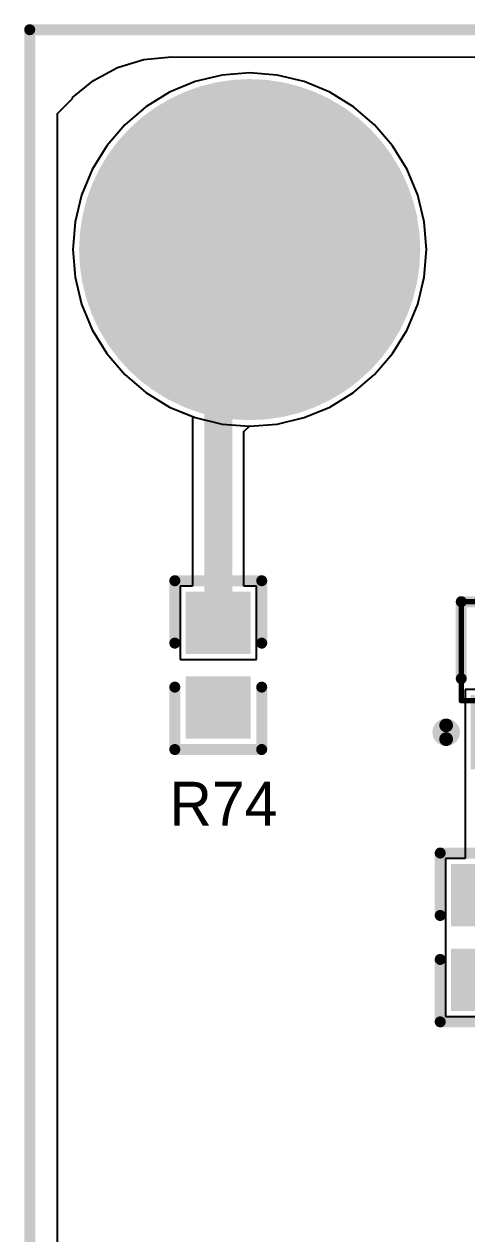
# Model space of a CAD drawing. Extents: x 32 to 132, y 19 to 123.
# Drawn here: x 31.65 to 39.7, y 101.04 to 123.04 of the extents above; entities that cross this region are included whole.
import ezdxf

# ---------------------------------------------------------------- set-up
doc = ezdxf.new("R2010")
doc.units = 0
doc.layers.get('0').update_dxf_attribs({"linetype": 'CONTINUOUS'})
for name, color, linetype in [('BOTTOMLAYER', 5, 'CONTINUOUS'), ('BOTTOMSOLDER', 6, 'CONTINUOUS'), ('MECHANICAL1', 6, 'CONTINUOUS'), ('MECHANICAL13', 56, 'CONTINUOUS'), ('MULTILAYER', 9, 'CONTINUOUS'), ('PADHOLELAYER', 156, 'CONTINUOUS'), ('TOPLAYER', 1, 'CONTINUOUS'), ('TOPOVERLAY', 2, 'CONTINUOUS'), ('TOPPASTE', 8, 'CONTINUOUS'), ('TOPSOLDER', 216, 'CONTINUOUS')]:
    doc.layers.add(name, color=color, linetype=linetype)

# ---------------------------------------------------------------- blocks, each defined once
blk = doc.blocks.new('SOT_23_3L_77')
at = {"layer": 'MECHANICAL13', "const_width": 0.1}
for points in [[(-0.9, -1.55), (-0.9, 1.55)], [(0.9, 1.55), (-0.9, 1.55)], [(0.9, -1.55), (0.9, 1.55)], [(0.9, -1.55), (-0.9, -1.55)]]:
    blk.add_lwpolyline(points, dxfattribs=at)
at = {"layer": 'MECHANICAL13', "const_width": 0.05}
for points in [[(-0.925, 1.55, 1), (-0.875, 1.55, 1)], [(-0.925, 1.55, 1), (-0.875, 1.55, 1)], [(0.875, 1.55, 1), (0.925, 1.55, 1)], [(0.875, 1.55, 1), (0.925, 1.55, 1)], [(-0.925, -1.55, 1), (-0.875, -1.55, 1)], [(-0.925, -1.55, 1), (-0.875, -1.55, 1)], [(0.875, -1.55, 1), (0.925, -1.55, 1)], [(0.875, -1.55, 1), (0.925, -1.55, 1)]]:
    blk.add_lwpolyline(points, format="xyb", close=True, dxfattribs=at)
at = {"layer": 'TOPLAYER'}
for points in [[(0.9, 1.275), (0.9, 0.625), (2.05, 1.275), (2.05, 0.625)], [(-2.05, 0.325), (-2.05, -0.325), (-0.9, 0.325), (-0.9, -0.325)], [(0.9, -0.625), (0.9, -1.275), (2.05, -0.625), (2.05, -1.275)]]:
    blk.add_solid(points, dxfattribs=at)
at = {"layer": 'TOPOVERLAY', "const_width": 0.2}
for points in [[(0.5, 1.55), (-0.9, 1.55)], [(-0.9, 0.725), (-0.9, 1.55)], [(-0.9, -1.55), (-0.9, -0.725)], [(0.5, -1.55), (-0.9, -1.55)]]:
    blk.add_lwpolyline(points, dxfattribs=at)
at = {"layer": 'TOPOVERLAY'}
for points, const_width in [([(-0.95, 1.55, 1), (-0.85, 1.55, 1)], 0.1), ([(-0.95, 1.55, 1), (-0.85, 1.55, 1)], 0.1), ([(0.45, 1.55, 1), (0.55, 1.55, 1)], 0.1), ([(-0.95, 0.725, 1), (-0.85, 0.725, 1)], 0.1), ([(-0.95, -0.725, 1), (-0.85, -0.725, 1)], 0.1), ([(-0.95, -1.55, 1), (-0.85, -1.55, 1)], 0.1), ([(-0.95, -1.55, 1), (-0.85, -1.55, 1)], 0.1), ([(0.45, -1.55, 1), (0.55, -1.55, 1)], 0.1), ([(1.6, -1.825, 1), (1.35, -1.825, 1)], 0.25), ([(1.288, -1.825, 1), (1.412, -1.825, 1)], 0.125), ([(1.538, -1.825, 1), (1.663, -1.825, 1)], 0.125)]:
    blk.add_lwpolyline(points, format="xyb", close=True, dxfattribs=dict(at, const_width=const_width))
at = {"layer": 'TOPPASTE'}
for points in [[(0.9, 1.275), (0.9, 0.625), (2.05, 1.275), (2.05, 0.625)], [(-2.05, 0.325), (-2.05, -0.325), (-0.9, 0.325), (-0.9, -0.325)], [(0.9, -0.625), (0.9, -1.275), (2.05, -0.625), (2.05, -1.275)]]:
    blk.add_solid(points, dxfattribs=at)
at = {"layer": 'TOPSOLDER'}
for points in [[(0.798, 1.377), (0.798, 0.523), (2.152, 1.377), (2.152, 0.523)], [(-2.152, 0.427), (-2.152, -0.427), (-0.798, 0.427), (-0.798, -0.427)], [(0.798, -0.523), (0.798, -1.377), (2.152, -0.523), (2.152, -1.377)]]:
    blk.add_solid(points, dxfattribs=at)
blk = doc.blocks.new('0603_R_112')
at = {"layer": 'TOPLAYER'}
for points in [[(-1.235, -0.49), (-0.305, -0.49), (-1.235, 0.49), (-0.305, 0.49)], [(0.305, -0.49), (1.235, -0.49), (0.305, 0.49), (1.235, 0.49)]]:
    blk.add_solid(points, dxfattribs=at)
at = {"layer": 'TOPOVERLAY', "const_width": 0.2}
for points in [[(-1.535, 0.79), (-1.535, -0.79)], [(-1.535, 0.79), (-0.4, 0.79)], [(0.4, 0.79), (1.535, 0.79)], [(1.535, 0.79), (1.535, -0.79)], [(-1.535, -0.79), (-0.4, -0.79)], [(0.4, -0.79), (1.535, -0.79)]]:
    blk.add_lwpolyline(points, dxfattribs=at)
at = {"layer": 'TOPOVERLAY', "const_width": 0.1}
for points in [[(-1.585, 0.79, 1), (-1.485, 0.79, 1)], [(-1.585, 0.79, 1), (-1.485, 0.79, 1)], [(-0.45, 0.79, 1), (-0.35, 0.79, 1)], [(0.35, 0.79, 1), (0.45, 0.79, 1)], [(1.485, 0.79, 1), (1.585, 0.79, 1)], [(1.485, 0.79, 1), (1.585, 0.79, 1)], [(-1.585, -0.79, 1), (-1.485, -0.79, 1)], [(-1.585, -0.79, 1), (-1.485, -0.79, 1)], [(-0.45, -0.79, 1), (-0.35, -0.79, 1)], [(0.35, -0.79, 1), (0.45, -0.79, 1)], [(1.485, -0.79, 1), (1.585, -0.79, 1)], [(1.485, -0.79, 1), (1.585, -0.79, 1)]]:
    blk.add_lwpolyline(points, format="xyb", close=True, dxfattribs=at)
at = {"layer": 'TOPPASTE'}
for points in [[(-1.235, -0.49), (-0.305, -0.49), (-1.235, 0.49), (-0.305, 0.49)], [(0.305, -0.49), (1.235, -0.49), (0.305, 0.49), (1.235, 0.49)]]:
    blk.add_solid(points, dxfattribs=at)
at = {"layer": 'TOPSOLDER'}
for points in [[(-1.337, -0.592), (-0.203, -0.592), (-1.337, 0.592), (-0.203, 0.592)], [(0.203, -0.592), (1.337, -0.592), (0.203, 0.592), (1.337, 0.592)]]:
    blk.add_solid(points, dxfattribs=at)
blk = doc.blocks.new('0603_R_139')
at = {"layer": 'TOPLAYER'}
for points in [[(-1.235, -0.49), (-0.305, -0.49), (-1.235, 0.49), (-0.305, 0.49)], [(0.305, -0.49), (1.235, -0.49), (0.305, 0.49), (1.235, 0.49)]]:
    blk.add_solid(points, dxfattribs=at)
at = {"layer": 'TOPOVERLAY', "const_width": 0.2}
for points in [[(-1.535, 0.79), (-1.535, -0.79)], [(-1.535, 0.79), (-0.4, 0.79)], [(0.4, 0.79), (1.535, 0.79)], [(1.535, 0.79), (1.535, -0.79)], [(-1.535, -0.79), (-0.4, -0.79)], [(0.4, -0.79), (1.535, -0.79)]]:
    blk.add_lwpolyline(points, dxfattribs=at)
at = {"layer": 'TOPOVERLAY', "const_width": 0.1}
for points in [[(-1.585, 0.79, 1), (-1.485, 0.79, 1)], [(-1.585, 0.79, 1), (-1.485, 0.79, 1)], [(-0.45, 0.79, 1), (-0.35, 0.79, 1)], [(0.35, 0.79, 1), (0.45, 0.79, 1)], [(1.485, 0.79, 1), (1.585, 0.79, 1)], [(1.485, 0.79, 1), (1.585, 0.79, 1)], [(-1.585, -0.79, 1), (-1.485, -0.79, 1)], [(-1.585, -0.79, 1), (-1.485, -0.79, 1)], [(-0.45, -0.79, 1), (-0.35, -0.79, 1)], [(0.35, -0.79, 1), (0.45, -0.79, 1)], [(1.485, -0.79, 1), (1.585, -0.79, 1)], [(1.485, -0.79, 1), (1.585, -0.79, 1)]]:
    blk.add_lwpolyline(points, format="xyb", close=True, dxfattribs=at)
at = {"layer": 'TOPPASTE'}
for points in [[(-1.235, -0.49), (-0.305, -0.49), (-1.235, 0.49), (-0.305, 0.49)], [(0.305, -0.49), (1.235, -0.49), (0.305, 0.49), (1.235, 0.49)]]:
    blk.add_solid(points, dxfattribs=at)
at = {"layer": 'TOPSOLDER'}
for points in [[(-1.337, -0.592), (-0.203, -0.592), (-1.337, 0.592), (-0.203, 0.592)], [(0.203, -0.592), (1.337, -0.592), (0.203, 0.592), (1.337, 0.592)]]:
    blk.add_solid(points, dxfattribs=at)

msp = doc.modelspace()

# ---------------------------------------------------------------- linework, layer by layer
at = {"layer": 'BOTTOMLAYER'}
for p, q in [((33.349, 122.246), (33.828, 122.391)), ((33.828, 122.391), (34.326, 122.44)), ((34.326, 122.44), (120.142, 122.428)), ((32.908, 122.01), (33.349, 122.246)), ((35.247, 122.11), (34.757, 121.992)), ((35.75, 122.149), (35.247, 122.11)), ((36.253, 122.11), (35.75, 122.149)), ((36.743, 121.992), (36.253, 122.11)), ((32.531, 121.701), (32.908, 122.01)), ((34.757, 121.992), (34.291, 121.799)), ((37.209, 121.799), (36.743, 121.992)), ((32.258, 121.412), (32.53, 121.684)), ((32.53, 121.684), (32.531, 121.701)), ((32.53, 121.684), (32.53, 121.684)), ((34.291, 121.799), (33.861, 121.535)), ((37.639, 121.535), (37.209, 121.799)), ((33.861, 121.535), (33.478, 121.208)), ((38.022, 121.208), (37.639, 121.535)), ((32.258, 20.32), (32.258, 121.412)), ((33.478, 121.208), (33.151, 120.825)), ((38.349, 120.825), (38.022, 121.208)), ((33.151, 120.825), (32.887, 120.395)), ((38.613, 120.395), (38.349, 120.825)), ((32.887, 120.395), (32.694, 119.929)), ((38.806, 119.929), (38.613, 120.395)), ((32.694, 119.929), (32.576, 119.439)), ((38.924, 119.439), (38.806, 119.929)), ((32.576, 119.439), (32.537, 118.936)), ((38.963, 118.936), (38.924, 119.439)), ((32.537, 118.936), (32.576, 118.433)), ((38.924, 118.433), (38.963, 118.936)), ((32.576, 118.433), (32.694, 117.943)), ((38.806, 117.943), (38.924, 118.433)), ((32.694, 117.943), (32.887, 117.477)), ((38.613, 117.477), (38.806, 117.943)), ((32.887, 117.477), (33.151, 117.047)), ((38.349, 117.047), (38.613, 117.477)), ((33.151, 117.047), (33.478, 116.664)), ((38.022, 116.664), (38.349, 117.047)), ((33.478, 116.664), (33.861, 116.337)), ((37.639, 116.337), (38.022, 116.664)), ((33.861, 116.337), (34.291, 116.073)), ((37.209, 116.073), (37.639, 116.337)), ((34.291, 116.073), (34.757, 115.88)), ((36.743, 115.88), (37.209, 116.073)), ((34.757, 115.88), (35.247, 115.762)), ((35.247, 115.762), (35.75, 115.723)), ((35.75, 115.723), (36.253, 115.762)), ((36.253, 115.762), (36.743, 115.88))]:
    msp.add_line(p, q, dxfattribs=at)
at = {"layer": 'BOTTOMLAYER', "const_width": 3}
msp.add_lwpolyline([(34.25, 118.936, 1), (37.25, 118.936, 1)], format="xyb", close=True, dxfattribs=at)
at = {"layer": 'BOTTOMSOLDER', "const_width": 3.102}
msp.add_lwpolyline([(34.199, 118.936, 1), (37.301, 118.936, 1)], format="xyb", close=True, dxfattribs=at)
at = {"layer": 'MECHANICAL1', "const_width": 0.2}
for points in [[(31.75, 122.936), (131.699, 122.936)], [(31.75, 18.669), (31.75, 122.936)]]:
    msp.add_lwpolyline(points, dxfattribs=at)
at = {"layer": 'MECHANICAL1', "const_width": 0.1}
msp.add_lwpolyline([(31.7, 122.936, 1), (31.8, 122.936, 1)], format="xyb", close=True, dxfattribs=at)
msp.add_lwpolyline([(31.7, 122.936, 1), (31.8, 122.936, 1)], format="xyb", close=True, dxfattribs=at)
at = {"layer": 'MULTILAYER', "const_width": 3}
msp.add_lwpolyline([(34.25, 118.936, 1), (37.25, 118.936, 1)], format="xyb", close=True, dxfattribs=at)
at = {"layer": 'PADHOLELAYER', "const_width": 1.65}
msp.add_lwpolyline([(34.925, 118.936, 1), (36.575, 118.936, 1)], format="xyb", close=True, dxfattribs=at)
at = {"layer": 'TOPLAYER'}
for p, q in [((33.349, 122.246), (33.828, 122.391)), ((33.828, 122.391), (34.326, 122.44)), ((34.326, 122.44), (120.142, 122.428)), ((32.908, 122.01), (33.349, 122.246)), ((35.247, 122.11), (34.757, 121.992)), ((35.75, 122.149), (35.247, 122.11)), ((36.253, 122.11), (35.75, 122.149)), ((36.743, 121.992), (36.253, 122.11)), ((32.531, 121.701), (32.908, 122.01)), ((34.757, 121.992), (34.291, 121.799)), ((37.209, 121.799), (36.743, 121.992)), ((32.258, 121.412), (32.53, 121.684)), ((32.53, 121.684), (32.531, 121.701)), ((32.53, 121.684), (32.53, 121.684)), ((34.291, 121.799), (33.861, 121.535)), ((37.639, 121.535), (37.209, 121.799)), ((33.861, 121.535), (33.478, 121.208)), ((38.022, 121.208), (37.639, 121.535)), ((32.258, 20.32), (32.258, 121.412)), ((33.478, 121.208), (33.151, 120.825)), ((38.349, 120.825), (38.022, 121.208)), ((33.151, 120.825), (32.887, 120.395)), ((38.613, 120.395), (38.349, 120.825)), ((32.887, 120.395), (32.694, 119.929)), ((38.806, 119.929), (38.613, 120.395)), ((32.694, 119.929), (32.576, 119.439)), ((38.924, 119.439), (38.806, 119.929)), ((32.576, 119.439), (32.537, 118.936)), ((38.963, 118.936), (38.924, 119.439)), ((32.537, 118.936), (32.576, 118.433)), ((38.924, 118.433), (38.963, 118.936)), ((32.576, 118.433), (32.694, 117.943)), ((38.806, 117.943), (38.924, 118.433)), ((32.694, 117.943), (32.887, 117.477)), ((38.613, 117.477), (38.806, 117.943)), ((32.887, 117.477), (33.151, 117.047)), ((38.349, 117.047), (38.613, 117.477)), ((33.151, 117.047), (33.478, 116.664)), ((38.022, 116.664), (38.349, 117.047)), ((33.478, 116.664), (33.861, 116.337)), ((37.639, 116.337), (38.022, 116.664)), ((33.861, 116.337), (34.291, 116.073)), ((37.209, 116.073), (37.639, 116.337)), ((34.291, 116.073), (34.713, 115.898)), ((36.743, 115.88), (37.209, 116.073)), ((34.713, 115.898), (34.713, 112.817)), ((35.645, 115.626), (35.75, 115.723)), ((35.75, 115.723), (36.253, 115.762)), ((36.253, 115.762), (36.743, 115.88)), ((35.645, 112.817), (35.645, 115.626)), ((34.713, 112.817), (34.486, 112.817)), ((34.486, 112.817), (34.486, 111.481)), ((35.872, 112.817), (35.645, 112.817)), ((35.872, 111.481), (35.872, 112.817)), ((34.486, 111.481), (35.872, 111.481)), ((40.726, 110.936), (39.67, 110.936)), ((39.67, 110.936), (39.67, 109.719)), ((39.67, 109.719), (39.666, 109.692)), ((39.666, 109.692), (39.668, 109.692)), ((39.668, 109.692), (39.668, 107.864)), ((39.668, 107.864), (39.312, 107.864)), ((39.312, 107.864), (39.312, 106.528)), ((39.312, 106.528), (39.312, 106.528)), ((39.312, 106.528), (39.312, 106.324)), ((39.312, 106.324), (39.312, 106.324)), ((39.312, 106.324), (39.312, 104.988)), ((39.312, 104.988), (40.234, 104.988))]:
    msp.add_line(p, q, dxfattribs=at)
for points, const_width in [([(34.25, 118.936, 1), (37.25, 118.936, 1)], 3), ([(35.623, 118.936, 1), (35.877, 118.936, 1)], 0.254), ([(35.052, 117.557, 1), (35.306, 117.557, 1)], 0.254), ([(35.052, 117.557, 1), (35.306, 117.557, 1)], 0.254), ([(35.052, 112.149, 1), (35.306, 112.149, 1)], 0.254)]:
    msp.add_lwpolyline(points, format="xyb", close=True, dxfattribs=dict(at, const_width=const_width))
at = {"layer": 'TOPLAYER', "const_width": 0.508}
msp.add_lwpolyline([(35.179, 117.557, -0.198912), (35.75, 118.936)], format="xyb", dxfattribs=at)
msp.add_lwpolyline([(35.179, 112.149), (35.179, 117.557)], dxfattribs=at)
at = {"layer": 'TOPSOLDER', "const_width": 3.102}
msp.add_lwpolyline([(34.199, 118.936, 1), (37.301, 118.936, 1)], format="xyb", close=True, dxfattribs=at)

# ---------------------------------------------------------------- block references
for name, p, rotation in [('SOT_23_3L_77', (41.148, 111.633), 270), ('0603_R_139', (35.179, 111.379), 90), ('0603_R_112', (40.005, 106.426), 90)]:
    msp.add_blockref(name, p, dxfattribs=dict(rotation=rotation))

# ---------------------------------------------------------------- texts
at = {"layer": 'TOPOVERLAY'}
msp.add_text('R74', height=0.8, rotation=360, dxfattribs=at).set_placement((34.29, 108.458))

doc.saveas('drawing.dxf')
